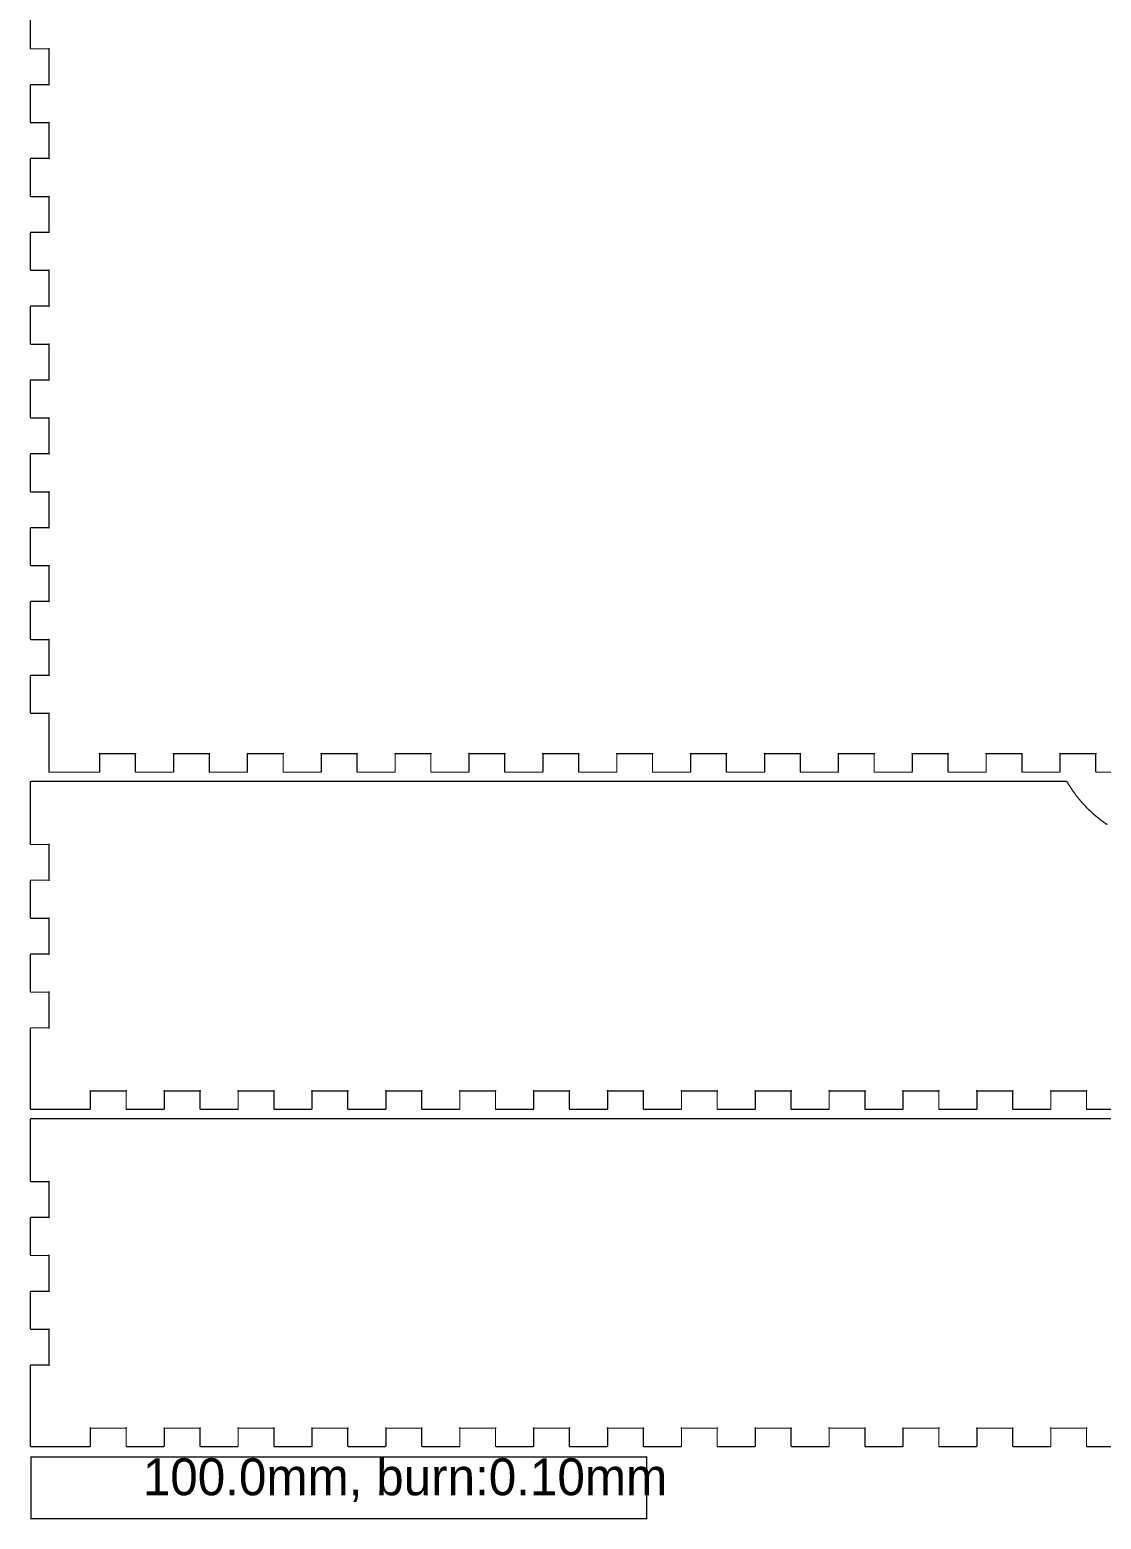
# Model space of a CAD drawing. Extents: x 10 to 772, y 10 to 1010.
# Drawn here: x 9.9 to 183.9, y 9.9 to 252 of the extents above; entities that cross this region are included whole.
import ezdxf

# ---------------------------------------------------------------- set-up
doc = ezdxf.new("R2010")
doc.units = 0
doc.layers.get('0').update_dxf_attribs({"linetype": 'CONTINUOUS'})

msp = doc.modelspace()

# ---------------------------------------------------------------- linework, layer by layer
at = {"color": 0, "const_width": 0.2}
for points in [[(10.0004, 254.949), (10.0004, 248.95), (10.0004, 248.933), (10.0294, 248.879), (10.0817, 248.85), (10.0996, 248.85), (13.0004, 248.85), (13.0101, 248.85), (13.0418, 248.865), (13.0376, 248.888), (13.0142, 248.893), (13.0004, 248.861), (13.0004, 248.85), (13.0004, 243.05), (13.0004, 243.041), (13.0142, 243.009), (13.0376, 243.013), (13.0418, 243.036), (13.0101, 243.05), (13.0004, 243.05), (10.0996, 243.05), (10.0817, 243.05), (10.0294, 243.021), (10.0004, 242.968), (10.0004, 242.95), (10.0004, 236.95), (10.0004, 236.933), (10.0294, 236.879), (10.0817, 236.85), (10.0996, 236.85), (13.0004, 236.85), (13.0101, 236.85), (13.0418, 236.866), (13.0376, 236.887), (13.0142, 236.893), (13.0004, 236.861), (13.0004, 236.85), (13.0004, 231.05), (13.0004, 231.041), (13.0142, 231.009), (13.0376, 231.013), (13.0418, 231.036), (13.0101, 231.05), (13.0004, 231.05), (10.0996, 231.05), (10.0817, 231.05), (10.0294, 231.021), (10.0004, 230.967), (10.0004, 230.949), (10.0004, 224.949), (10.0004, 224.933), (10.0294, 224.879), (10.0817, 224.85), (10.0996, 224.85), (13.0004, 224.85), (13.0101, 224.85), (13.0418, 224.865), (13.0376, 224.888), (13.0142, 224.893), (13.0004, 224.861), (13.0004, 224.85), (13.0004, 219.05), (13.0004, 219.04), (13.0142, 219.009), (13.0376, 219.013), (13.0418, 219.037), (13.0101, 219.05), (13.0004, 219.05), (10.0996, 219.05), (10.0817, 219.05), (10.0294, 219.021), (10.0004, 218.967), (10.0004, 218.95), (10.0004, 212.95), (10.0004, 212.933), (10.0294, 212.88), (10.0817, 212.85), (10.0996, 212.85), (13.0004, 212.85), (13.0101, 212.85), (13.0418, 212.865), (13.0376, 212.888), (13.0142, 212.893), (13.0004, 212.862), (13.0004, 212.85), (13.0004, 207.05), (13.0004, 207.041), (13.0142, 207.009), (13.0376, 207.013), (13.0418, 207.036), (13.0101, 207.05), (13.0004, 207.05), (10.0996, 207.05), (10.0817, 207.05), (10.0294, 207.021), (10.0004, 206.968), (10.0004, 206.95), (10.0004, 200.95), (10.0004, 200.933), (10.0294, 200.879), (10.0817, 200.851), (10.0996, 200.851), (13.0004, 200.851), (13.0101, 200.851), (13.0418, 200.866), (13.0376, 200.888), (13.0142, 200.893), (13.0004, 200.861), (13.0004, 200.851), (13.0004, 195.05), (13.0004, 195.041), (13.0142, 195.009), (13.0376, 195.013), (13.0418, 195.036), (13.0101, 195.05), (13.0004, 195.05), (10.0996, 195.05), (10.0817, 195.05), (10.0294, 195.021), (10.0004, 194.968), (10.0004, 194.95), (10.0004, 188.95), (10.0004, 188.933), (10.0294, 188.879), (10.0817, 188.85), (10.0996, 188.85), (13.0004, 188.85), (13.0101, 188.85), (13.0418, 188.866), (13.0376, 188.888), (13.0142, 188.893), (13.0004, 188.861), (13.0004, 188.85), (13.0004, 183.05), (13.0004, 183.041), (13.0142, 183.009), (13.0376, 183.013), (13.0418, 183.037), (13.0101, 183.05), (13.0004, 183.05), (10.0996, 183.05), (10.0817, 183.05), (10.0294, 183.021), (10.0004, 182.967), (10.0004, 182.95), (10.0004, 176.95), (10.0004, 176.933), (10.0294, 176.88), (10.0817, 176.851), (10.0996, 176.851), (13.0004, 176.851), (13.0101, 176.851), (13.0418, 176.866), (13.0376, 176.888), (13.0142, 176.893), (13.0004, 176.862), (13.0004, 176.851), (13.0004, 171.05), (13.0004, 171.041), (13.0142, 171.009), (13.0376, 171.013), (13.0418, 171.037), (13.0101, 171.05), (13.0004, 171.05), (10.0996, 171.05), (10.0817, 171.05), (10.0294, 171.021), (10.0004, 170.968), (10.0004, 170.95), (10.0004, 164.95), (10.0004, 164.933), (10.0294, 164.88), (10.0817, 164.849), (10.0996, 164.849), (13.0004, 164.849), (13.0101, 164.849), (13.0418, 164.864), (13.0376, 164.888), (13.0142, 164.892), (13.0004, 164.86), (13.0004, 164.849), (13.0004, 159.051), (13.0004, 159.041), (13.0142, 159.009), (13.0376, 159.013), (13.0418, 159.037), (13.0101, 159.051), (13.0004, 159.051), (10.0996, 159.051), (10.0817, 159.051), (10.0294, 159.022), (10.0004, 158.968), (10.0004, 158.95), (10.0004, 152.95), (10.0004, 152.933), (10.0294, 152.879), (10.0817, 152.851), (10.0996, 152.851), (13.0004, 152.851), (13.0101, 152.851), (13.0418, 152.866), (13.0376, 152.888), (13.0142, 152.893), (13.0004, 152.862), (13.0004, 152.851), (13.0004, 147.05), (13.0004, 147.041), (13.0142, 147.009), (13.0376, 147.013), (13.0418, 147.037), (13.0101, 147.05), (13.0004, 147.05), (10.0996, 147.05), (10.0817, 147.05), (10.0294, 147.022), (10.0004, 146.968), (10.0004, 146.95), (10.0004, 140.95), (10.0004, 140.933), (10.0294, 140.88), (10.0817, 140.851), (10.0996, 140.851), (13.0004, 140.851), (13.0101, 140.851), (13.0418, 140.866), (13.0376, 140.888), (13.0142, 140.893), (13.0004, 140.862), (13.0004, 140.851), (13.0004, 134.4), (13.0004, 131.4), (13.0004, 131.384), (13.0294, 131.33), (13.0817, 131.3), (13.0996, 131.3), (13.0996, 131.3), (21.1501, 131.3), (21.1667, 131.3), (21.2204, 131.33), (21.2494, 131.384), (21.2494, 131.4), (21.2494, 134.299), (21.2494, 134.311), (21.2342, 134.342), (21.2121, 134.338), (21.2066, 134.314), (21.2383, 134.299), (21.2494, 134.299), (27.0495, 134.299), (27.0592, 134.299), (27.0909, 134.314), (27.0867, 134.338), (27.0633, 134.342), (27.0495, 134.311), (27.0495, 134.299), (27.0495, 131.4), (27.0495, 131.384), (27.0784, 131.33), (27.1322, 131.3), (27.1501, 131.3), (33.1501, 131.3), (33.1666, 131.3), (33.2204, 131.33), (33.2507, 131.384), (33.2507, 131.4), (33.2507, 134.299), (33.2507, 134.311), (33.2355, 134.342), (33.2121, 134.338), (33.208, 134.314), (33.2397, 134.299), (33.2507, 134.299), (39.0493, 134.299), (39.0592, 134.299), (39.091, 134.314), (39.0867, 134.338), (39.0631, 134.342), (39.0493, 134.311), (39.0493, 134.299), (39.0493, 131.4), (39.0493, 131.384), (39.0783, 131.33), (39.1322, 131.3), (39.1502, 131.3), (45.1499, 131.3), (45.1665, 131.3), (45.2205, 131.33), (45.2508, 131.384), (45.2508, 131.4), (45.2508, 134.299), (45.2508, 134.311), (45.2356, 134.342), (45.212, 134.338), (45.2078, 134.314), (45.2395, 134.299), (45.2508, 134.299), (51.0508, 134.299), (51.0604, 134.299), (51.0921, 134.314), (51.0879, 134.338), (51.0646, 134.342), (51.0508, 134.311), (51.0508, 134.299), (51.0508, 131.4), (51.0508, 131.384), (51.0798, 131.33), (51.132, 131.3), (51.15, 131.3), (57.15, 131.3), (57.1666, 131.3), (57.2202, 131.33), (57.2491, 131.384), (57.2491, 131.4), (57.2491, 134.299), (57.2491, 134.311), (57.234, 134.342), (57.2121, 134.338), (57.2064, 134.314), (57.2382, 134.299), (57.2491, 134.299), (63.0495, 134.299), (63.059, 134.299), (63.0908, 134.314), (63.0865, 134.338), (63.0633, 134.342), (63.0495, 134.311), (63.0495, 134.299), (63.0495, 131.4), (63.0495, 131.384), (63.0784, 131.33), (63.1321, 131.3), (63.15, 131.3), (69.1501, 131.3), (69.1667, 131.3), (69.2203, 131.33), (69.2506, 131.384), (69.2506, 131.4), (69.2506, 134.299), (69.2506, 134.311), (69.2355, 134.342), (69.2118, 134.338), (69.2079, 134.314), (69.2397, 134.299), (69.2506, 134.299), (75.0492, 134.299), (75.0591, 134.299), (75.0905, 134.314), (75.0866, 134.338), (75.063, 134.342), (75.0492, 134.311), (75.0492, 134.299), (75.0492, 131.4), (75.0492, 131.384), (75.0782, 131.33), (75.1321, 131.3), (75.1498, 131.3), (81.1498, 131.3), (81.1664, 131.3), (81.22, 131.33), (81.2504, 131.384), (81.2504, 131.4), (81.2504, 134.299), (81.2504, 134.311), (81.2352, 134.342), (81.2119, 134.338), (81.2077, 134.314), (81.2394, 134.299), (81.2504, 134.299), (87.0507, 134.299), (87.0603, 134.299), (87.092, 134.314), (87.0878, 134.338), (87.0645, 134.342), (87.0507, 134.311), (87.0507, 134.299), (87.0507, 131.4), (87.0507, 131.384), (87.0797, 131.33), (87.1319, 131.3), (87.1499, 131.3), (93.1499, 131.3), (93.1665, 131.3), (93.2201, 131.33), (93.2505, 131.384), (93.2505, 131.4), (93.2505, 134.299), (93.2505, 134.311), (93.2353, 134.342), (93.212, 134.338), (93.2078, 134.314), (93.2395, 134.299), (93.2505, 134.299), (99.0505, 134.299), (99.0604, 134.299), (99.0921, 134.314), (99.0879, 134.338), (99.0646, 134.342), (99.0505, 134.311), (99.0505, 134.299), (99.0505, 131.4), (99.0505, 131.384), (99.0794, 131.33), (99.132, 131.3), (99.15, 131.3), (105.15, 131.3), (105.166, 131.3), (105.22, 131.33), (105.251, 131.384), (105.251, 131.4), (105.251, 134.299), (105.251, 134.311), (105.235, 134.342), (105.212, 134.338), (105.208, 134.314), (105.239, 134.299), (105.251, 134.299), (111.049, 134.299), (111.059, 134.299), (111.09, 134.314), (111.087, 134.338), (111.063, 134.342), (111.049, 134.311), (111.049, 134.299), (111.049, 131.4), (111.049, 131.384), (111.078, 131.33), (111.132, 131.3), (111.15, 131.3), (117.15, 131.3), (117.166, 131.3), (117.22, 131.33), (117.25, 131.384), (117.25, 131.4), (117.25, 134.299), (117.25, 134.311), (117.235, 134.342), (117.212, 134.338), (117.208, 134.314), (117.239, 134.299), (117.25, 134.299), (123.051, 134.299), (123.06, 134.299), (123.092, 134.314), (123.088, 134.338), (123.064, 134.342), (123.051, 134.311), (123.051, 134.299), (123.051, 131.4), (123.051, 131.384), (123.08, 131.33), (123.132, 131.3), (123.15, 131.3), (129.15, 131.3), (129.166, 131.3), (129.22, 131.33), (129.25, 131.384), (129.25, 131.4), (129.25, 134.299), (129.25, 134.311), (129.235, 134.342), (129.212, 134.338), (129.208, 134.314), (129.239, 134.299), (129.25, 134.299), (135.05, 134.299), (135.06, 134.299), (135.092, 134.314), (135.088, 134.338), (135.064, 134.342), (135.05, 134.311), (135.05, 134.299), (135.05, 131.4), (135.05, 131.384), (135.079, 131.33), (135.132, 131.3), (135.15, 131.3), (141.15, 131.3), (141.166, 131.3), (141.22, 131.33), (141.25, 131.384), (141.25, 131.4), (141.25, 134.299), (141.25, 134.311), (141.235, 134.342), (141.212, 134.338), (141.207, 134.314), (141.239, 134.299), (141.25, 134.299), (147.05, 134.299), (147.06, 134.299), (147.092, 134.314), (147.088, 134.338), (147.064, 134.342), (147.05, 134.311), (147.05, 134.299), (147.05, 131.4), (147.05, 131.384), (147.079, 131.33), (147.132, 131.3), (147.15, 131.3), (153.15, 131.3), (153.166, 131.3), (153.22, 131.33), (153.25, 131.384), (153.25, 131.4), (153.25, 134.299), (153.25, 134.311), (153.235, 134.342), (153.212, 134.338), (153.208, 134.314), (153.239, 134.299), (153.25, 134.299), (159.051, 134.299), (159.06, 134.299), (159.092, 134.314), (159.088, 134.338), (159.064, 134.342), (159.051, 134.311), (159.051, 134.299), (159.051, 131.4), (159.051, 131.384), (159.079, 131.33), (159.132, 131.3), (159.15, 131.3), (165.15, 131.3), (165.166, 131.3), (165.22, 131.33), (165.25, 131.384), (165.25, 131.4), (165.25, 134.299), (165.25, 134.311), (165.235, 134.342), (165.211, 134.338), (165.208, 134.314), (165.239, 134.299), (165.25, 134.299), (171.05, 134.299), (171.06, 134.299), (171.092, 134.314), (171.088, 134.338), (171.064, 134.342), (171.05, 134.311), (171.05, 134.299), (171.05, 131.4), (171.05, 131.384), (171.079, 131.33), (171.132, 131.3), (171.149, 131.3), (177.149, 131.3), (177.166, 131.3), (177.22, 131.33), (177.25, 131.384), (177.25, 131.4), (177.25, 134.299), (177.25, 134.311), (177.235, 134.342), (177.212, 134.338), (177.207, 134.314), (177.239, 134.299), (177.25, 134.299), (183.05, 134.299), (183.06, 134.299), (183.092, 134.314), (183.087, 134.338), (183.064, 134.342), (183.05, 134.311), (183.05, 134.299), (183.05, 131.4), (183.05, 131.384), (183.079, 131.33), (183.132, 131.3), (183.15, 131.3), (189.15, 131.3)], [(184.926, 122.761), (183.803, 123.566), (182.737, 124.441), (181.733, 125.382), (180.792, 126.387), (179.918, 127.452), (179.113, 128.574), (178.554, 129.451), (178.381, 129.751), (178.376, 129.759), (178.314, 129.8), (178.295, 129.8), (13.0996, 129.8), (10.0996, 129.8), (10.0817, 129.8), (10.0294, 129.771), (10.0004, 129.717), (10.0004, 129.699), (10.0004, 119.65), (10.0004, 119.633), (10.0294, 119.579), (10.0817, 119.55), (10.0996, 119.55), (13.0004, 119.55), (13.0101, 119.55), (13.0418, 119.566), (13.0376, 119.587), (13.0142, 119.593), (13.0004, 119.561), (13.0004, 119.55), (13.0004, 113.75), (13.0004, 113.74), (13.0142, 113.709), (13.0376, 113.713), (13.0418, 113.736), (13.0101, 113.75), (13.0004, 113.75), (10.0996, 113.75), (10.0817, 113.75), (10.0294, 113.721), (10.0004, 113.667), (10.0004, 113.649), (10.0004, 107.649), (10.0004, 107.633), (10.0294, 107.579), (10.0817, 107.55), (10.0996, 107.55), (13.0004, 107.55), (13.0101, 107.55), (13.0418, 107.565), (13.0376, 107.588), (13.0142, 107.593), (13.0004, 107.561), (13.0004, 107.55), (13.0004, 101.75), (13.0004, 101.74), (13.0142, 101.709), (13.0376, 101.713), (13.0418, 101.737), (13.0101, 101.75), (13.0004, 101.75), (10.0996, 101.75), (10.0817, 101.75), (10.0294, 101.721), (10.0004, 101.667), (10.0004, 101.65), (10.0004, 95.6497), (10.0004, 95.6331), (10.0294, 95.5795), (10.0817, 95.5506), (10.0996, 95.5506), (13.0004, 95.5506), (13.0101, 95.5506), (13.0418, 95.5657), (13.0376, 95.5876), (13.0142, 95.5933), (13.0004, 95.5615), (13.0004, 95.5506), (13.0004, 89.7502), (13.0004, 89.7407), (13.0142, 89.7089), (13.0376, 89.7132), (13.0418, 89.7364), (13.0101, 89.7502), (13.0004, 89.7502), (10.0996, 89.7502), (10.0817, 89.7502), (10.0294, 89.7213), (10.0004, 89.6676), (10.0004, 89.6497), (10.0004, 79.5997), (10.0004, 76.5997), (10.0004, 76.5831), (10.0294, 76.5295), (10.0817, 76.5006), (10.0996, 76.5006), (13.0996, 76.5006), (13.0996, 76.5006), (19.6494, 76.5006), (19.666, 76.5006), (19.7197, 76.5295), (19.7501, 76.5831), (19.7501, 76.5997), (19.7501, 79.5002), (19.7501, 79.5115), (19.7349, 79.5433), (19.7115, 79.5376), (19.7073, 79.5154), (19.739, 79.5002), (19.7501, 79.5002), (25.5502, 79.5002), (25.5598, 79.5002), (25.5916, 79.5154), (25.5874, 79.5376), (25.564, 79.5433), (25.5502, 79.5115), (25.5502, 79.5002), (25.5502, 76.5997), (25.5502, 76.5831), (25.5791, 76.5295), (25.6329, 76.5006), (25.6508, 76.5006), (31.6508, 76.5006), (31.6673, 76.5006), (31.7197, 76.5295), (31.75, 76.5831), (31.75, 76.5997), (31.75, 79.5002), (31.75, 79.5115), (31.7348, 79.5433), (31.7128, 79.5376), (31.7073, 79.5154), (31.739, 79.5002), (31.75, 79.5002), (37.55, 79.5002), (37.5599, 79.5002), (37.5916, 79.5154), (37.5874, 79.5376), (37.5638, 79.5433), (37.55, 79.5115), (37.55, 79.5002), (37.55, 76.5997), (37.55, 76.5831), (37.5789, 76.5295), (37.6315, 76.5006), (37.6495, 76.5006), (43.6492, 76.5006), (43.6658, 76.5006), (43.7198, 76.5295), (43.7501, 76.5831), (43.7501, 76.5997), (43.7501, 79.5002), (43.7501, 79.5115), (43.7349, 79.5433), (43.7113, 79.5376), (43.7074, 79.5154), (43.7388, 79.5002), (43.7501, 79.5002), (49.5501, 79.5002), (49.5596, 79.5002), (49.5914, 79.5154), (49.5875, 79.5376), (49.5639, 79.5433), (49.5501, 79.5115), (49.5501, 79.5002), (49.5501, 76.5997), (49.5501, 76.5831), (49.579, 76.5295), (49.6316, 76.5006), (49.6492, 76.5006), (55.6493, 76.5006), (55.6659, 76.5006), (55.7195, 76.5295), (55.7498, 76.5831), (55.7498, 76.5997), (55.7498, 79.5002), (55.7498, 79.5115), (55.7347, 79.5433), (55.7114, 79.5376), (55.7071, 79.5154), (55.7389, 79.5002), (55.7498, 79.5002), (61.5502, 79.5002), (61.5597, 79.5002), (61.5915, 79.5154), (61.5872, 79.5376), (61.564, 79.5433), (61.5502, 79.5115), (61.5502, 79.5002), (61.5502, 76.5997), (61.5502, 76.5831), (61.5791, 76.5295), (61.6327, 76.5006), (61.6507, 76.5006), (67.6508, 76.5006), (67.6674, 76.5006), (67.721, 76.5295), (67.7499, 76.5831), (67.7499, 76.5997), (67.7499, 79.5002), (67.7499, 79.5115), (67.7347, 79.5433), (67.7125, 79.5376), (67.7072, 79.5154), (67.739, 79.5002), (67.7499, 79.5002), (73.5499, 79.5002), (73.5598, 79.5002), (73.5912, 79.5154), (73.5873, 79.5376), (73.5637, 79.5433), (73.5499, 79.5115), (73.5499, 79.5002), (73.5499, 76.5997), (73.5499, 76.5831), (73.5789, 76.5295), (73.6328, 76.5006), (73.6505, 76.5006), (79.6505, 76.5006), (79.6671, 76.5006), (79.7207, 76.5295), (79.75, 76.5831), (79.75, 76.5997), (79.75, 79.5002), (79.75, 79.5115), (79.7348, 79.5433), (79.7126, 79.5376), (79.707, 79.5154), (79.7387, 79.5002), (79.75, 79.5002), (85.55, 79.5002), (85.5595, 79.5002), (85.5913, 79.5154), (85.5871, 79.5376), (85.5638, 79.5433), (85.55, 79.5115), (85.55, 79.5002), (85.55, 76.5997), (85.55, 76.5831), (85.5789, 76.5295), (85.6312, 76.5006), (85.6492, 76.5006), (91.6506, 76.5006), (91.6672, 76.5006), (91.7208, 76.5295), (91.7497, 76.5831), (91.7497, 76.5997), (91.7497, 79.5002), (91.7497, 79.5115), (91.7346, 79.5433), (91.7127, 79.5376), (91.7071, 79.5154), (91.7388, 79.5002), (91.7497, 79.5002), (97.5501, 79.5002), (97.5596, 79.5002), (97.5914, 79.5154), (97.5872, 79.5376), (97.5639, 79.5433), (97.5501, 79.5115), (97.5501, 79.5002), (97.5501, 76.5997), (97.5501, 76.5831), (97.579, 76.5295), (97.6327, 76.5006), (97.6507, 76.5006), (103.651, 76.5006), (103.667, 76.5006), (103.721, 76.5295), (103.75, 76.5831), (103.75, 76.5997), (103.75, 79.5002), (103.75, 79.5115), (103.735, 79.5433), (103.712, 79.5376), (103.707, 79.5154), (103.739, 79.5002), (103.75, 79.5002), (109.55, 79.5002), (109.56, 79.5002), (109.591, 79.5154), (109.587, 79.5376), (109.564, 79.5433), (109.55, 79.5115), (109.55, 79.5002), (109.55, 76.5997), (109.55, 76.5831), (109.579, 76.5295), (109.633, 76.5006), (109.65, 76.5006), (115.65, 76.5006), (115.667, 76.5006), (115.721, 76.5295), (115.75, 76.5831), (115.75, 76.5997), (115.75, 79.5002), (115.75, 79.5115), (115.734, 79.5433), (115.713, 79.5376), (115.707, 79.5154), (115.739, 79.5002), (115.75, 79.5002), (121.55, 79.5002), (121.559, 79.5002), (121.591, 79.5154), (121.587, 79.5376), (121.564, 79.5433), (121.55, 79.5115), (121.55, 79.5002), (121.55, 76.5997), (121.55, 76.5831), (121.579, 76.5295), (121.632, 76.5006), (121.65, 76.5006), (127.651, 76.5006), (127.667, 76.5006), (127.721, 76.5295), (127.75, 76.5831), (127.75, 76.5997), (127.75, 79.5002), (127.75, 79.5115), (127.734, 79.5433), (127.713, 79.5376), (127.707, 79.5154), (127.739, 79.5002), (127.75, 79.5002), (133.55, 79.5002), (133.56, 79.5002), (133.591, 79.5154), (133.587, 79.5376), (133.563, 79.5433), (133.55, 79.5115), (133.55, 79.5002), (133.55, 76.5997), (133.55, 76.5831), (133.579, 76.5295), (133.633, 76.5006), (133.651, 76.5006), (139.65, 76.5006), (139.667, 76.5006), (139.721, 76.5295), (139.75, 76.5831), (139.75, 76.5997), (139.75, 79.5002), (139.75, 79.5115), (139.735, 79.5433), (139.712, 79.5376), (139.707, 79.5154), (139.738, 79.5002), (139.75, 79.5002), (145.55, 79.5002), (145.559, 79.5002), (145.591, 79.5154), (145.587, 79.5376), (145.564, 79.5433), (145.55, 79.5115), (145.55, 79.5002), (145.55, 76.5997), (145.55, 76.5831), (145.579, 76.5295), (145.632, 76.5006), (145.65, 76.5006), (151.65, 76.5006), (151.667, 76.5006), (151.721, 76.5295), (151.749, 76.5831), (151.749, 76.5997), (151.749, 79.5002), (151.749, 79.5115), (151.734, 79.5433), (151.712, 79.5376), (151.707, 79.5154), (151.739, 79.5002), (151.749, 79.5002), (157.55, 79.5002), (157.559, 79.5002), (157.591, 79.5154), (157.587, 79.5376), (157.564, 79.5433), (157.55, 79.5115), (157.55, 79.5002), (157.55, 76.5997), (157.55, 76.5831), (157.579, 76.5295), (157.632, 76.5006), (157.65, 76.5006), (163.65, 76.5006), (163.667, 76.5006), (163.721, 76.5295), (163.75, 76.5831), (163.75, 76.5997), (163.75, 79.5002), (163.75, 79.5115), (163.734, 79.5433), (163.712, 79.5376), (163.707, 79.5154), (163.739, 79.5002), (163.75, 79.5002), (169.55, 79.5002), (169.559, 79.5002), (169.591, 79.5154), (169.587, 79.5376), (169.563, 79.5433), (169.55, 79.5115), (169.55, 79.5002), (169.55, 76.5997), (169.55, 76.5831), (169.579, 76.5295), (169.632, 76.5006), (169.65, 76.5006), (175.65, 76.5006), (175.667, 76.5006), (175.72, 76.5295), (175.75, 76.5831), (175.75, 76.5997), (175.75, 79.5002), (175.75, 79.5115), (175.734, 79.5433), (175.712, 79.5376), (175.707, 79.5154), (175.738, 79.5002), (175.75, 79.5002), (181.55, 79.5002), (181.559, 79.5002), (181.591, 79.5154), (181.587, 79.5376), (181.563, 79.5433), (181.55, 79.5115), (181.55, 79.5002), (181.55, 76.5997), (181.55, 76.5831), (181.579, 76.5295), (181.632, 76.5006), (181.65, 76.5006), (187.65, 76.5006)], [(380.199, 74.9999), (13.0996, 74.9999), (10.0996, 74.9999), (10.0817, 74.9999), (10.0294, 74.9709), (10.0004, 74.9184), (10.0004, 74.9004), (10.0004, 64.8504), (10.0004, 64.8339), (10.0294, 64.7802), (10.0817, 64.7499), (10.0996, 64.7499), (13.0004, 64.7499), (13.0101, 64.7499), (13.0418, 64.7651), (13.0376, 64.7883), (13.0142, 64.7926), (13.0004, 64.7608), (13.0004, 64.7499), (13.0004, 58.9499), (13.0004, 58.94), (13.0142, 58.9082), (13.0376, 58.9125), (13.0418, 58.9361), (13.0101, 58.9499), (13.0004, 58.9499), (10.0996, 58.9499), (10.0817, 58.9499), (10.0294, 58.9209), (10.0004, 58.8684), (10.0004, 58.8504), (10.0004, 52.8507), (10.0004, 52.8341), (10.0294, 52.7801), (10.0817, 52.7498), (10.0996, 52.7498), (13.0004, 52.7498), (13.0101, 52.7498), (13.0418, 52.765), (13.0376, 52.7886), (13.0142, 52.7925), (13.0004, 52.7611), (13.0004, 52.7498), (13.0004, 46.9498), (13.0004, 46.9403), (13.0142, 46.9085), (13.0376, 46.9124), (13.0418, 46.936), (13.0101, 46.9498), (13.0004, 46.9498), (10.0996, 46.9498), (10.0817, 46.9498), (10.0294, 46.9209), (10.0004, 46.8683), (10.0004, 46.8507), (10.0004, 40.8506), (10.0004, 40.834), (10.0294, 40.7804), (10.0817, 40.7501), (10.0996, 40.7501), (13.0004, 40.7501), (13.0101, 40.7501), (13.0418, 40.7652), (13.0376, 40.7885), (13.0142, 40.7928), (13.0004, 40.761), (13.0004, 40.7501), (13.0004, 34.9498), (13.0004, 34.9402), (13.0142, 34.9085), (13.0376, 34.9126), (13.0418, 34.936), (13.0101, 34.9498), (13.0004, 34.9498), (10.0996, 34.9498), (10.0817, 34.9498), (10.0294, 34.9209), (10.0004, 34.8671), (10.0004, 34.8492), (10.0004, 24.8006), (10.0004, 21.8006), (10.0004, 21.784), (10.0294, 21.7303), (10.0817, 21.7), (10.0996, 21.7), (13.0996, 21.7), (13.0996, 21.7), (19.6494, 21.7), (19.666, 21.7), (19.7197, 21.7303), (19.7501, 21.784), (19.7501, 21.8006), (19.7501, 24.6999), (19.7501, 24.711), (19.7349, 24.7427), (19.7115, 24.7385), (19.7073, 24.7151), (19.739, 24.6999), (19.7501, 24.6999), (25.5502, 24.6999), (25.5598, 24.6999), (25.5916, 24.7151), (25.5874, 24.7385), (25.564, 24.7427), (25.5502, 24.711), (25.5502, 24.6999), (25.5502, 21.8006), (25.5502, 21.784), (25.5791, 21.7303), (25.6329, 21.7), (25.6508, 21.7), (31.6508, 21.7), (31.6673, 21.7), (31.7197, 21.7303), (31.75, 21.784), (31.75, 21.8006), (31.75, 24.6999), (31.75, 24.711), (31.7348, 24.7427), (31.7128, 24.7385), (31.7073, 24.7151), (31.739, 24.6999), (31.75, 24.6999), (37.55, 24.6999), (37.5599, 24.6999), (37.5916, 24.7151), (37.5874, 24.7385), (37.5638, 24.7427), (37.55, 24.711), (37.55, 24.6999), (37.55, 21.8006), (37.55, 21.784), (37.5789, 21.7303), (37.6315, 21.7), (37.6495, 21.7), (43.6492, 21.7), (43.6658, 21.7), (43.7198, 21.7303), (43.7501, 21.784), (43.7501, 21.8006), (43.7501, 24.6999), (43.7501, 24.711), (43.7349, 24.7427), (43.7113, 24.7385), (43.7074, 24.7151), (43.7388, 24.6999), (43.7501, 24.6999), (49.5501, 24.6999), (49.5596, 24.6999), (49.5914, 24.7151), (49.5875, 24.7385), (49.5639, 24.7427), (49.5501, 24.711), (49.5501, 24.6999), (49.5501, 21.8006), (49.5501, 21.784), (49.579, 21.7303), (49.6316, 21.7), (49.6492, 21.7), (55.6493, 21.7), (55.6659, 21.7), (55.7195, 21.7303), (55.7498, 21.784), (55.7498, 21.8006), (55.7498, 24.6999), (55.7498, 24.711), (55.7347, 24.7427), (55.7114, 24.7385), (55.7071, 24.7151), (55.7389, 24.6999), (55.7498, 24.6999), (61.5502, 24.6999), (61.5597, 24.6999), (61.5915, 24.7151), (61.5872, 24.7385), (61.564, 24.7427), (61.5502, 24.711), (61.5502, 24.6999), (61.5502, 21.8006), (61.5502, 21.784), (61.5791, 21.7303), (61.6327, 21.7), (61.6507, 21.7), (67.6508, 21.7), (67.6674, 21.7), (67.721, 21.7303), (67.7499, 21.784), (67.7499, 21.8006), (67.7499, 24.6999), (67.7499, 24.711), (67.7347, 24.7427), (67.7125, 24.7385), (67.7072, 24.7151), (67.739, 24.6999), (67.7499, 24.6999), (73.5499, 24.6999), (73.5598, 24.6999), (73.5912, 24.7151), (73.5873, 24.7385), (73.5637, 24.7427), (73.5499, 24.711), (73.5499, 24.6999), (73.5499, 21.8006), (73.5499, 21.784), (73.5789, 21.7303), (73.6328, 21.7), (73.6505, 21.7), (79.6505, 21.7), (79.6671, 21.7), (79.7207, 21.7303), (79.75, 21.784), (79.75, 21.8006), (79.75, 24.6999), (79.75, 24.711), (79.7348, 24.7427), (79.7126, 24.7385), (79.707, 24.7151), (79.7387, 24.6999), (79.75, 24.6999), (85.55, 24.6999), (85.5595, 24.6999), (85.5913, 24.7151), (85.5871, 24.7385), (85.5638, 24.7427), (85.55, 24.711), (85.55, 24.6999), (85.55, 21.8006), (85.55, 21.784), (85.5789, 21.7303), (85.6312, 21.7), (85.6492, 21.7), (91.6506, 21.7), (91.6672, 21.7), (91.7208, 21.7303), (91.7497, 21.784), (91.7497, 21.8006), (91.7497, 24.6999), (91.7497, 24.711), (91.7346, 24.7427), (91.7127, 24.7385), (91.7071, 24.7151), (91.7388, 24.6999), (91.7497, 24.6999), (97.5501, 24.6999), (97.5596, 24.6999), (97.5914, 24.7151), (97.5872, 24.7385), (97.5639, 24.7427), (97.5501, 24.711), (97.5501, 24.6999), (97.5501, 21.8006), (97.5501, 21.784), (97.579, 21.7303), (97.6327, 21.7), (97.6507, 21.7), (103.651, 21.7), (103.667, 21.7), (103.721, 21.7303), (103.75, 21.784), (103.75, 21.8006), (103.75, 24.6999), (103.75, 24.711), (103.735, 24.7427), (103.712, 24.7385), (103.707, 24.7151), (103.739, 24.6999), (103.75, 24.6999), (109.55, 24.6999), (109.56, 24.6999), (109.591, 24.7151), (109.587, 24.7385), (109.564, 24.7427), (109.55, 24.711), (109.55, 24.6999), (109.55, 21.8006), (109.55, 21.784), (109.579, 21.7303), (109.633, 21.7), (109.65, 21.7), (115.65, 21.7), (115.667, 21.7), (115.721, 21.7303), (115.75, 21.784), (115.75, 21.8006), (115.75, 24.6999), (115.75, 24.711), (115.734, 24.7427), (115.713, 24.7385), (115.707, 24.7151), (115.739, 24.6999), (115.75, 24.6999), (121.55, 24.6999), (121.559, 24.6999), (121.591, 24.7151), (121.587, 24.7385), (121.564, 24.7427), (121.55, 24.711), (121.55, 24.6999), (121.55, 21.8006), (121.55, 21.784), (121.579, 21.7303), (121.632, 21.7), (121.65, 21.7), (127.651, 21.7), (127.667, 21.7), (127.721, 21.7303), (127.75, 21.784), (127.75, 21.8006), (127.75, 24.6999), (127.75, 24.711), (127.734, 24.7427), (127.713, 24.7385), (127.707, 24.7151), (127.739, 24.6999), (127.75, 24.6999), (133.55, 24.6999), (133.56, 24.6999), (133.591, 24.7151), (133.587, 24.7385), (133.563, 24.7427), (133.55, 24.711), (133.55, 24.6999), (133.55, 21.8006), (133.55, 21.784), (133.579, 21.7303), (133.633, 21.7), (133.651, 21.7), (139.65, 21.7), (139.667, 21.7), (139.721, 21.7303), (139.75, 21.784), (139.75, 21.8006), (139.75, 24.6999), (139.75, 24.711), (139.735, 24.7427), (139.712, 24.7385), (139.707, 24.7151), (139.738, 24.6999), (139.75, 24.6999), (145.55, 24.6999), (145.559, 24.6999), (145.591, 24.7151), (145.587, 24.7385), (145.564, 24.7427), (145.55, 24.711), (145.55, 24.6999), (145.55, 21.8006), (145.55, 21.784), (145.579, 21.7303), (145.632, 21.7), (145.65, 21.7), (151.65, 21.7), (151.667, 21.7), (151.721, 21.7303), (151.749, 21.784), (151.749, 21.8006), (151.749, 24.6999), (151.749, 24.711), (151.734, 24.7427), (151.712, 24.7385), (151.707, 24.7151), (151.739, 24.6999), (151.749, 24.6999), (157.55, 24.6999), (157.559, 24.6999), (157.591, 24.7151), (157.587, 24.7385), (157.564, 24.7427), (157.55, 24.711), (157.55, 24.6999), (157.55, 21.8006), (157.55, 21.784), (157.579, 21.7303), (157.632, 21.7), (157.65, 21.7), (163.65, 21.7), (163.667, 21.7), (163.721, 21.7303), (163.75, 21.784), (163.75, 21.8006), (163.75, 24.6999), (163.75, 24.711), (163.734, 24.7427), (163.712, 24.7385), (163.707, 24.7151), (163.739, 24.6999), (163.75, 24.6999), (169.55, 24.6999), (169.559, 24.6999), (169.591, 24.7151), (169.587, 24.7385), (169.563, 24.7427), (169.55, 24.711), (169.55, 24.6999), (169.55, 21.8006), (169.55, 21.784), (169.579, 21.7303), (169.632, 21.7), (169.65, 21.7), (175.65, 21.7), (175.667, 21.7), (175.72, 21.7303), (175.75, 21.784), (175.75, 21.8006), (175.75, 24.6999), (175.75, 24.711), (175.734, 24.7427), (175.712, 24.7385), (175.707, 24.7151), (175.738, 24.6999), (175.75, 24.6999), (181.55, 24.6999), (181.559, 24.6999), (181.591, 24.7151), (181.587, 24.7385), (181.563, 24.7427), (181.55, 24.711), (181.55, 24.6999), (181.55, 21.8006), (181.55, 21.784), (181.579, 21.7303), (181.632, 21.7), (181.65, 21.7), (187.65, 21.7)]]:
    msp.add_lwpolyline(points, dxfattribs=at)
msp.add_lwpolyline([(10.0996, 10.0004), (110.1, 10.0004), (110.1, 19.9995), (10.0996, 19.9995), (10.0996, 10.0004)], close=True, dxfattribs=at)

# ---------------------------------------------------------------- texts
at = {"color": 1}
msp.add_text('100.0mm, burn:0.10mm', height=6.00075, dxfattribs=at).set_placement((28.2549, 13.7943))

doc.saveas('drawing.dxf')
